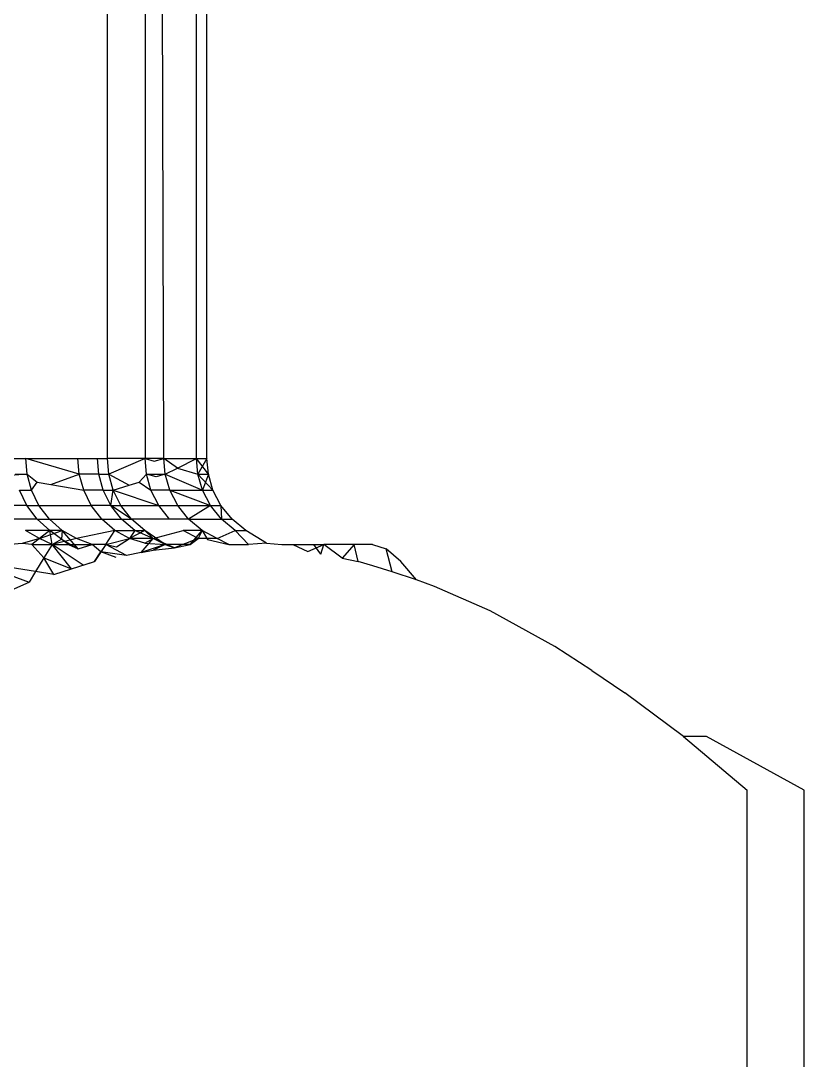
# Model space of a CAD drawing. Header units: millimetres. Extents: x 153 to 4750, y 92 to 3343.
# Drawn here: x 2639.84 to 2642.119, y 1085.116 to 1088.139 of the extents above; entities that cross this region are included whole.
import ezdxf

# ---------------------------------------------------------------- set-up
doc = ezdxf.new("R2010")
doc.units = ezdxf.units.MM

msp = doc.modelspace()

# ---------------------------------------------------------------- linework, layer by layer
for p, q in [((2640.0917, 1086.8656), (2640.0917, 1089.1156)), ((2640.2013, 1089.1156), (2640.2013, 1086.8656)), ((2640.256, 1086.8656), (2640.2499, 1089.1156)), ((2640.3508, 1086.8656), (2640.3514, 1089.1156)), ((2640.3812, 1086.8656), (2640.3812, 1089.1156)), ((2639.8196, 1086.8656), (2639.8546, 1086.8656)), ((2639.8585, 1086.8201), (2639.8546, 1086.8656)), ((2639.8546, 1086.8656), (2640.0059, 1086.8656)), ((2640.0099, 1086.8201), (2639.8546, 1086.8656)), ((2640.0099, 1086.8201), (2640.0059, 1086.8656)), ((2640.0059, 1086.8656), (2640.0629, 1086.8656)), ((2640.0669, 1086.8201), (2640.0629, 1086.8656)), ((2640.0629, 1086.8656), (2640.0917, 1086.8656)), ((2640.0957, 1086.8201), (2640.0917, 1086.8656)), ((2640.2013, 1086.8656), (2640.0917, 1086.8656)), ((2640.2013, 1086.8656), (2640.0957, 1086.8201)), ((2640.256, 1086.8656), (2640.2013, 1086.8656)), ((2640.2054, 1086.8201), (2640.2013, 1086.8656)), ((2640.2013, 1086.8656), (2640.2281, 1086.8577)), ((2640.2281, 1086.8577), (2640.256, 1086.8656)), ((2640.256, 1086.8656), (2640.3508, 1086.8656)), ((2640.2601, 1086.8201), (2640.256, 1086.8656)), ((2640.2954, 1086.8378), (2640.256, 1086.8656)), ((2640.2954, 1086.8378), (2640.3508, 1086.8656)), ((2640.3508, 1086.8656), (2640.3812, 1086.8656)), ((2640.355, 1086.8201), (2640.3508, 1086.8656)), ((2640.3854, 1086.8201), (2640.3508, 1086.8656)), ((2640.3812, 1086.8656), (2640.355, 1086.8201)), ((2640.3854, 1086.8201), (2640.3812, 1086.8656)), ((2640.2601, 1086.8201), (2640.2954, 1086.8378)), ((2640.2954, 1086.8378), (2640.355, 1086.8201)), ((2639.8585, 1086.8201), (2639.7854, 1086.8145)), ((2639.8235, 1086.8201), (2639.8585, 1086.8201)), ((2639.871, 1086.7736), (2639.8585, 1086.8201)), ((2639.8585, 1086.8201), (2639.8877, 1086.7969)), ((2639.871, 1086.7736), (2639.8877, 1086.7969)), ((2639.8877, 1086.7969), (2639.9275, 1086.79)), ((2639.9275, 1086.79), (2640.0099, 1086.8201)), ((2640.0226, 1086.7736), (2640.0099, 1086.8201)), ((2640.0669, 1086.8201), (2640.0099, 1086.8201)), ((2640.0797, 1086.7736), (2640.0669, 1086.8201)), ((2640.0669, 1086.8201), (2640.0957, 1086.8201)), ((2640.1086, 1086.7736), (2640.0957, 1086.8201)), ((2640.0957, 1086.8201), (2640.1548, 1086.7878)), ((2640.1548, 1086.7878), (2640.1844, 1086.7969)), ((2640.1844, 1086.7969), (2640.2054, 1086.8201)), ((2640.1844, 1086.7969), (2640.2184, 1086.7736)), ((2640.2184, 1086.7736), (2640.2054, 1086.8201)), ((2640.2337, 1086.812), (2640.2054, 1086.8201)), ((2640.2054, 1086.8201), (2640.2601, 1086.8201)), ((2640.2601, 1086.8201), (2640.2337, 1086.812)), ((2640.2733, 1086.7736), (2640.2601, 1086.8201)), ((2640.2601, 1086.8201), (2640.3683, 1086.7736)), ((2640.355, 1086.8201), (2640.3854, 1086.8201)), ((2640.3683, 1086.7736), (2640.355, 1086.8201)), ((2640.355, 1086.8201), (2640.3988, 1086.7736)), ((2640.3854, 1086.8201), (2640.3683, 1086.7736)), ((2640.3988, 1086.7736), (2640.3854, 1086.8201)), ((2639.8573, 1086.7288), (2639.8359, 1086.7736)), ((2639.8359, 1086.7736), (2639.871, 1086.7736)), ((2639.8925, 1086.7288), (2639.871, 1086.7736)), ((2639.9275, 1086.79), (2640.0226, 1086.7736)), ((2640.0446, 1086.7288), (2640.0226, 1086.7736)), ((2640.0797, 1086.7736), (2640.0226, 1086.7736)), ((2640.1019, 1086.7288), (2640.0797, 1086.7736)), ((2640.0797, 1086.7736), (2640.1086, 1086.7736)), ((2640.1019, 1086.7288), (2640.1086, 1086.7736)), ((2640.1086, 1086.7736), (2640.1548, 1086.7878)), ((2640.1309, 1086.7288), (2640.1086, 1086.7736)), ((2640.1086, 1086.7736), (2640.2411, 1086.7288)), ((2640.2411, 1086.7288), (2640.2184, 1086.7736)), ((2640.2733, 1086.7736), (2640.2184, 1086.7736)), ((2640.2961, 1086.7288), (2640.2733, 1086.7736)), ((2640.2733, 1086.7736), (2640.3683, 1086.7736)), ((2640.2733, 1086.7736), (2640.3914, 1086.7288)), ((2640.3914, 1086.7288), (2640.3683, 1086.7736)), ((2640.3683, 1086.7736), (2640.3988, 1086.7736)), ((2640.4219, 1086.7288), (2640.3988, 1086.7736)), ((2639.8573, 1086.7288), (2639.7865, 1086.7288)), ((2639.8874, 1086.6888), (2639.8573, 1086.7288)), ((2639.8573, 1086.7288), (2639.8925, 1086.7288)), ((2639.9227, 1086.6888), (2639.8925, 1086.7288)), ((2639.8925, 1086.7288), (2640.0446, 1086.7288)), ((2640.0754, 1086.6888), (2640.0446, 1086.7288)), ((2640.1019, 1086.7288), (2640.0446, 1086.7288)), ((2640.133, 1086.6888), (2640.1019, 1086.7288)), ((2640.1621, 1086.6888), (2640.1019, 1086.7288)), ((2640.1019, 1086.7288), (2640.1309, 1086.7288)), ((2640.1621, 1086.6888), (2640.1309, 1086.7288)), ((2640.1309, 1086.7288), (2640.2411, 1086.7288)), ((2640.2727, 1086.6888), (2640.2411, 1086.7288)), ((2640.2411, 1086.7288), (2640.2961, 1086.7288)), ((2640.328, 1086.6888), (2640.2961, 1086.7288)), ((2640.2961, 1086.7288), (2640.3914, 1086.7288)), ((2640.3914, 1086.7288), (2640.328, 1086.6888)), ((2640.4238, 1086.6888), (2640.3914, 1086.7288)), ((2640.3914, 1086.7288), (2640.4219, 1086.7288)), ((2640.4545, 1086.6888), (2640.4219, 1086.7288)), ((2640.4219, 1086.7288), (2640.4238, 1086.6888)), ((2639.8874, 1086.6888), (2639.8163, 1086.6888)), ((2639.8874, 1086.6888), (2639.9227, 1086.6888)), ((2639.9244, 1086.6564), (2639.8874, 1086.6888)), ((2639.9598, 1086.6564), (2639.9227, 1086.6888)), ((2639.9227, 1086.6888), (2640.0754, 1086.6888)), ((2640.1134, 1086.6564), (2640.0754, 1086.6888)), ((2640.0754, 1086.6888), (2640.133, 1086.6888)), ((2640.1712, 1086.6564), (2640.133, 1086.6888)), ((2640.133, 1086.6888), (2640.1621, 1086.6888)), ((2640.2005, 1086.6564), (2640.1621, 1086.6888)), ((2640.2727, 1086.6888), (2640.1621, 1086.6888)), ((2640.328, 1086.6888), (2640.2727, 1086.6888)), ((2640.3673, 1086.6564), (2640.328, 1086.6888)), ((2640.328, 1086.6888), (2640.4238, 1086.6888)), ((2640.4238, 1086.6888), (2640.4545, 1086.6888)), ((2640.4636, 1086.6564), (2640.4238, 1086.6888)), ((2640.4944, 1086.6564), (2640.4545, 1086.6888)), ((2639.8938, 1086.6331), (2639.8529, 1086.6564)), ((2639.9244, 1086.6564), (2639.8529, 1086.6564)), ((2639.9244, 1086.6564), (2639.8717, 1086.6156)), ((2639.9244, 1086.6564), (2639.8938, 1086.6331)), ((2639.8938, 1086.6331), (2639.9598, 1086.6564)), ((2639.9598, 1086.6564), (2639.9244, 1086.6564)), ((2639.931, 1086.6156), (2639.9244, 1086.6564)), ((2639.9781, 1086.6156), (2639.9244, 1086.6564)), ((2639.9598, 1086.6564), (2639.9578, 1086.631)), ((2640.0015, 1086.6331), (2639.9598, 1086.6564)), ((2640.0067, 1086.603), (2639.9598, 1086.6564)), ((2640.1134, 1086.6564), (2640.0015, 1086.6331)), ((2640.0871, 1086.6156), (2640.1134, 1086.6564)), ((2640.156, 1086.6331), (2640.1134, 1086.6564)), ((2640.1134, 1086.6564), (2640.1712, 1086.6564)), ((2640.2005, 1086.6564), (2640.156, 1086.6331)), ((2640.1712, 1086.6564), (2640.156, 1086.6331)), ((2640.2247, 1086.6331), (2640.1712, 1086.6564)), ((2640.1712, 1086.6564), (2640.2005, 1086.6564)), ((2640.2601, 1086.6156), (2640.2005, 1086.6564)), ((2640.2247, 1086.6331), (2640.2005, 1086.6564)), ((2640.2247, 1086.6331), (2640.3118, 1086.6564)), ((2640.3555, 1086.6331), (2640.3118, 1086.6564)), ((2640.3673, 1086.6564), (2640.3118, 1086.6564)), ((2640.3321, 1086.6156), (2640.3673, 1086.6564)), ((2640.3673, 1086.6564), (2640.3555, 1086.6331)), ((2640.4113, 1086.6331), (2640.3673, 1086.6564)), ((2640.3673, 1086.6564), (2640.383, 1086.6298)), ((2640.4113, 1086.6331), (2640.4636, 1086.6564)), ((2640.5018, 1086.6156), (2640.4636, 1086.6564)), ((2640.4636, 1086.6564), (2640.4944, 1086.6564)), ((2640.5545, 1086.6198), (2640.4944, 1086.6564)), ((2639.8434, 1086.6182), (2639.8094, 1086.6156)), ((2639.8938, 1086.6331), (2639.8434, 1086.6182)), ((2639.8717, 1086.6156), (2639.8434, 1086.6182)), ((2639.8938, 1086.6331), (2639.8717, 1086.6156)), ((2639.8717, 1086.6156), (2639.9071, 1086.5765)), ((2639.8717, 1086.6156), (2639.931, 1086.6156)), ((2639.931, 1086.6156), (2639.8938, 1086.6331)), ((2639.931, 1086.6156), (2639.9071, 1086.5765)), ((2640.0015, 1086.6331), (2639.931, 1086.6156)), ((2639.931, 1086.6156), (2639.9578, 1086.631)), ((2639.9869, 1086.5446), (2639.931, 1086.6156)), ((2640.0209, 1086.5554), (2639.931, 1086.6156)), ((2639.931, 1086.6156), (2639.9781, 1086.6156)), ((2639.9578, 1086.631), (2640.0067, 1086.603)), ((2639.9781, 1086.6156), (2640.0067, 1086.603)), ((2639.9781, 1086.6156), (2640.0475, 1086.6156)), ((2640.0475, 1086.6156), (2640.0015, 1086.6331)), ((2640.0067, 1086.603), (2640.0475, 1086.6156)), ((2640.0871, 1086.6156), (2640.0475, 1086.6156)), ((2640.0729, 1086.594), (2640.0475, 1086.6156)), ((2640.0871, 1086.6156), (2640.0544, 1086.566)), ((2640.0871, 1086.6156), (2640.0729, 1086.594)), ((2640.0871, 1086.6156), (2640.156, 1086.6331)), ((2640.147, 1086.5839), (2640.0871, 1086.6156)), ((2640.0871, 1086.6156), (2640.1179, 1086.6085)), ((2640.1179, 1086.6085), (2640.156, 1086.6331)), ((2640.2002, 1086.6198), (2640.156, 1086.6331)), ((2640.2247, 1086.6331), (2640.156, 1086.6331)), ((2640.1897, 1086.5921), (2640.2247, 1086.6331)), ((2640.2601, 1086.6156), (2640.1897, 1086.5921)), ((2640.2002, 1086.6198), (2640.2247, 1086.6331)), ((2640.2002, 1086.6198), (2640.2601, 1086.6156)), ((2640.2601, 1086.6156), (2640.2247, 1086.6331)), ((2640.2873, 1086.6057), (2640.2247, 1086.6331)), ((2640.2601, 1086.6156), (2640.2247, 1086.5989)), ((2640.2601, 1086.6156), (2640.2873, 1086.6057)), ((2640.3321, 1086.6156), (2640.2601, 1086.6156)), ((2640.3555, 1086.6331), (2640.2873, 1086.6057)), ((2640.2873, 1086.6057), (2640.3321, 1086.6156)), ((2640.3321, 1086.6156), (2640.3555, 1086.6331)), ((2640.4113, 1086.6331), (2640.3555, 1086.6331)), ((2640.383, 1086.6298), (2640.4447, 1086.6156)), ((2640.4447, 1086.6156), (2640.4113, 1086.6331)), ((2640.4447, 1086.6156), (2640.5018, 1086.6156)), ((2640.5545, 1086.6198), (2640.5018, 1086.6156)), ((2640.5545, 1086.6198), (2640.5991, 1086.6156)), ((2640.5991, 1086.6156), (2640.6312, 1086.6156)), ((2640.6312, 1086.6156), (2640.6744, 1086.5949)), ((2640.6312, 1086.6156), (2640.6922, 1086.6156)), ((2640.6744, 1086.5949), (2640.7213, 1086.6156)), ((2640.7128, 1086.5875), (2640.6922, 1086.6156)), ((2640.6922, 1086.6156), (2640.7213, 1086.6156)), ((2640.7128, 1086.5875), (2640.7213, 1086.6156)), ((2640.8098, 1086.6156), (2640.7213, 1086.6156)), ((2640.7743, 1086.5757), (2640.7213, 1086.6156)), ((2640.8098, 1086.6156), (2640.7743, 1086.5757)), ((2640.8633, 1086.6156), (2640.8098, 1086.6156)), ((2640.8212, 1086.5666), (2640.8098, 1086.6156)), ((2640.8633, 1086.6156), (2640.9028, 1086.603)), ((2640.0544, 1086.566), (2640.0729, 1086.594)), ((2640.147, 1086.5839), (2640.0729, 1086.594)), ((2640.1171, 1086.5781), (2640.0729, 1086.594)), ((2640.1897, 1086.5921), (2640.147, 1086.5839)), ((2640.1897, 1086.5921), (2640.2247, 1086.5989)), ((2640.2247, 1086.5989), (2640.2873, 1086.6057)), ((2640.9454, 1086.566), (2640.9028, 1086.603)), ((2640.9196, 1086.5358), (2640.9028, 1086.603)), ((2639.8829, 1086.5369), (2639.6991, 1086.566)), ((2639.6991, 1086.566), (2639.8639, 1086.5057)), ((2639.9071, 1086.5765), (2639.8829, 1086.5369)), ((2639.9071, 1086.5765), (2639.9869, 1086.5446)), ((2639.9358, 1086.5285), (2639.9071, 1086.5765)), ((2639.9869, 1086.5446), (2640.0544, 1086.566)), ((2640.0209, 1086.5554), (2640.0544, 1086.566)), ((2640.7743, 1086.5757), (2640.8212, 1086.5666)), ((2640.8637, 1086.5535), (2640.8212, 1086.5666)), ((2640.9196, 1086.5358), (2640.8637, 1086.5535)), ((2640.9913, 1086.513), (2640.9454, 1086.566)), ((2639.8829, 1086.5369), (2639.8639, 1086.5057)), ((2639.9358, 1086.5285), (2639.8829, 1086.5369)), ((2639.9358, 1086.5285), (2639.9869, 1086.5446)), ((2640.9913, 1086.513), (2640.9196, 1086.5358)), ((2639.7704, 1086.465), (2639.8639, 1086.5057)), ((2641.0428, 1086.4934), (2640.9913, 1086.513)), ((2641.205, 1086.4227), (2641.0428, 1086.4934)), ((2641.3935, 1086.3193), (2641.205, 1086.4227)), ((2641.5006, 1086.2493), (2641.3935, 1086.3193)), ((2641.5006, 1086.2493), (2641.5974, 1086.1845)), ((2641.7675, 1086.0569), (2641.5974, 1086.1845)), ((2641.8349, 1086.0572), (2641.7675, 1086.0569)), ((2641.7675, 1086.0569), (2641.9533, 1085.9011)), ((2642.1188, 1085.9011), (2641.8349, 1086.0572)), ((2641.9533, 1079.3301), (2641.9533, 1085.9011)), ((2642.1188, 1079.3301), (2642.1188, 1085.9011))]:
    msp.add_line(p, q)

doc.saveas('drawing.dxf')
